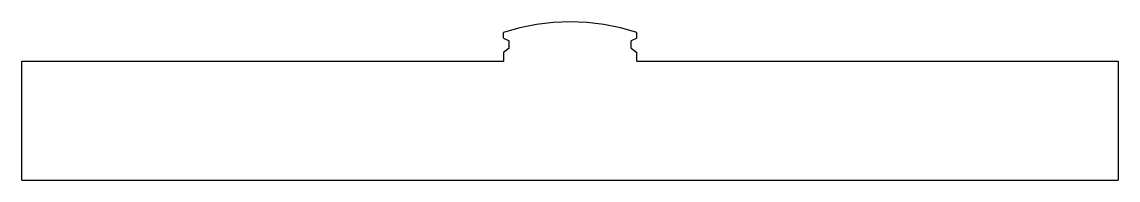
# Model space of a CAD drawing. Header units: metres. Extents: x 2392 to 2726, y 807 to 855.
import ezdxf

# ---------------------------------------------------------------- set-up
doc = ezdxf.new("R2010")
doc.units = ezdxf.units.M

msp = doc.modelspace()

# ---------------------------------------------------------------- linework, layer by layer
at = {"color": 250, "linetype": 'Continuous'}
for p, q in [((2538.75, 850.46), (2538.75, 852.22)), ((2538.75, 850.46), (2540.55, 849.73)), ((2540.55, 847.48), (2540.55, 849.73)), ((2579.35, 850.46), (2577.55, 849.73)), ((2577.55, 847.48), (2577.55, 849.73)), ((2579.35, 850.46), (2579.35, 852.22)), ((2540.55, 847.48), (2538.75, 846.1)), ((2577.55, 847.48), (2579.35, 846.1)), ((2392.4, 807.19), (2392.4, 843.48)), ((2392.4, 843.48), (2538.75, 843.48)), ((2538.75, 846.1), (2538.75, 843.48)), ((2579.35, 843.48), (2579.35, 846.1)), ((2579.35, 843.48), (2725.6, 843.48)), ((2725.6, 843.48), (2725.6, 807.19)), ((2392.4, 807.19), (2725.6, 807.19))]:
    msp.add_line(p, q, dxfattribs=at)
msp.add_arc((2559.06, 790.81), 64.67, 71.7138, 108.3006, dxfattribs=at)

doc.saveas('drawing.dxf')
